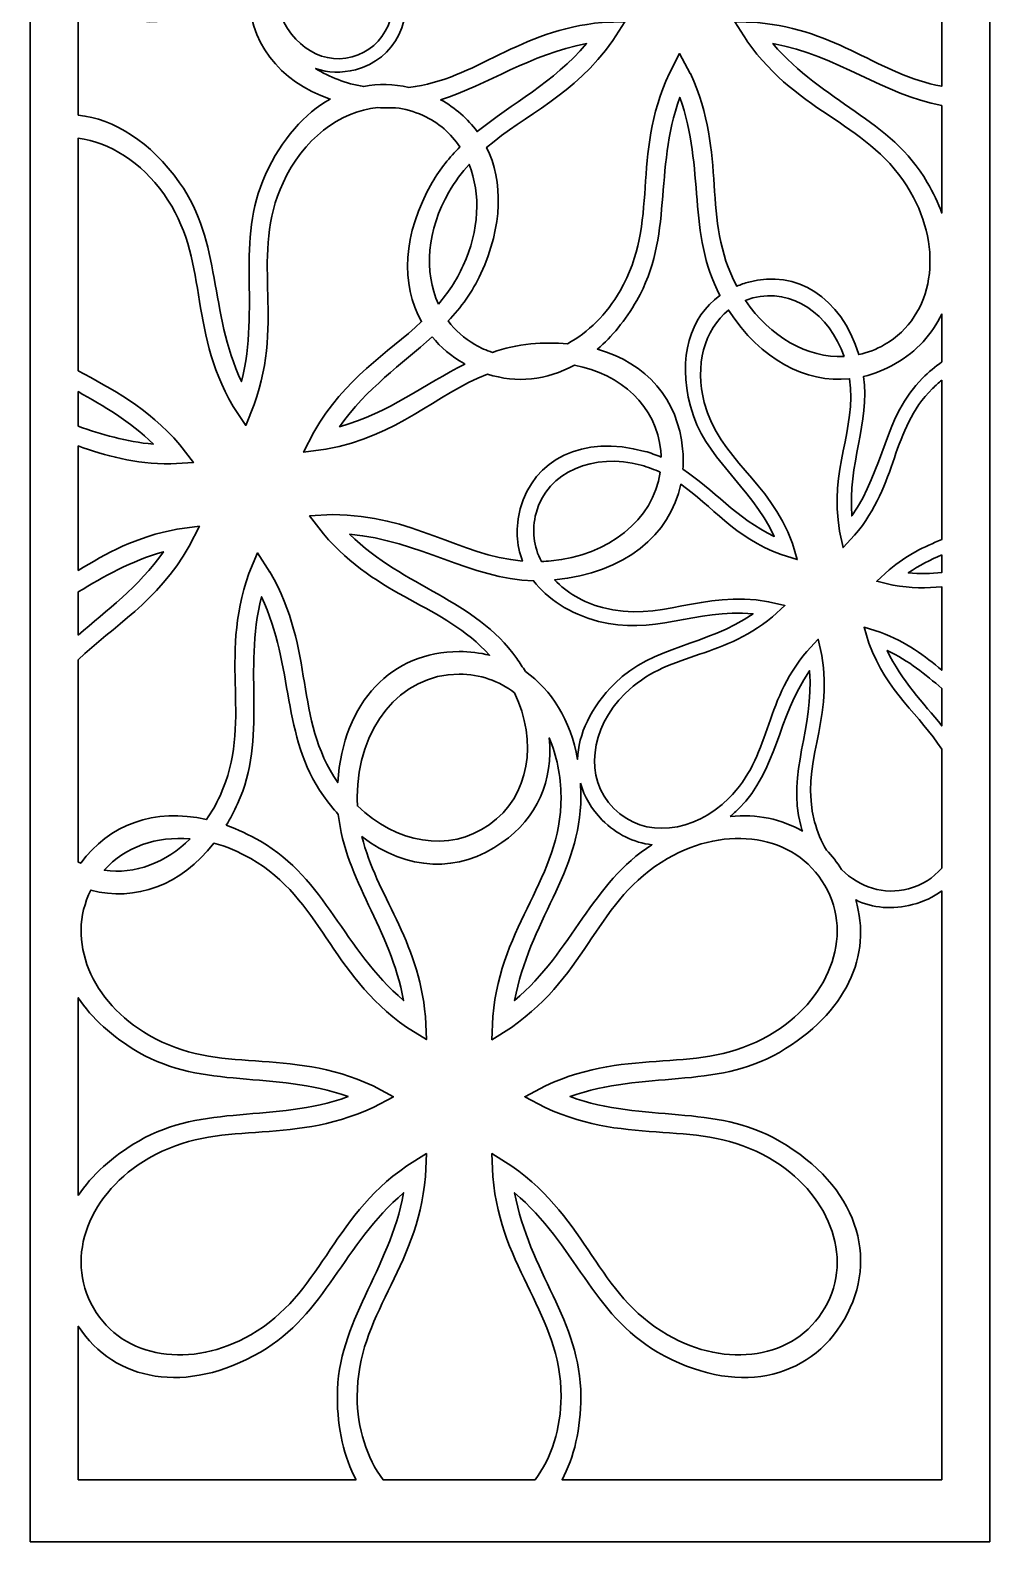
# Model space of a CAD drawing. Header units: centimetres. Extents: x -20.2 to -13.6, y -9 to 9.
# Drawn here: x -20.15 to -13.64, y -9 to 1.25 of the extents above; entities that cross this region are included whole.
import ezdxf

# ---------------------------------------------------------------- set-up
doc = ezdxf.new("R2010")
doc.units = ezdxf.units.CM
doc.header["$MEASUREMENT"] = 0
doc.layers.add('layer 1', color=7, linetype='Continuous')

msp = doc.modelspace()

# ---------------------------------------------------------------- linework, layer by layer
at = {"layer": 'layer 1', "color": 250, "lineweight": 30}
for points, knots in [([(-20.15195, 9.00069), (-20.15195, 9.00069), (-13.64046, 9.00069), (-13.64046, 9.00069), (-13.64046, 9.00069), (-13.64046, 9.00069), (-13.64046, -9.00021), (-13.64046, -9.00021), (-13.64046, -9.00021), (-13.64046, -9.00021), (-20.15195, -9.00021), (-20.15195, -9.00021), (-20.15195, -9.00021), (-20.15195, -9.00021), (-20.15195, 9.00069), (-20.15195, 9.00069)], [0, 0, 0, 0, 0.2, 0.2, 0.2, 0.2, 0.4, 0.4, 0.4, 0.4, 0.6, 0.6, 0.6, 0.6, 1, 1, 1, 1]), ([(-13.96603, 2.17938), (-13.96603, 2.17938), (-13.96603, 0.87222), (-13.96603, 0.87222), (-13.96603, 0.87222), (-14.39109, 0.94835), (-14.67243, 1.25476), (-15.21588, 1.30363), (-15.21588, 1.30363), (-15.21588, 1.30363), (-15.37006, 1.3092), (-15.37006, 1.3092), (-15.37006, 1.3092), (-15.37006, 1.3092), (-15.2887, 1.18083), (-15.2887, 1.18083), (-15.2887, 1.18083), (-15.2887, 1.18083), (-15.28887, 1.18078), (-15.28887, 1.18078), (-15.28887, 1.18078), (-14.9295, 0.66915), (-14.44957, 0.62474), (-14.17796, 0.15425), (-14.17796, 0.15425), (-13.955, -0.23213), (-14.01512, -0.68459), (-14.35481, -0.8807), (-14.35481, -0.8807), (-14.41123, -0.91328), (-14.4699, -0.9356), (-14.52956, -0.94848), (-14.52956, -0.94848), (-14.65157, -0.55398), (-14.95327, -0.37181), (-15.27595, -0.45681), (-15.27595, -0.45681), (-15.30429, -0.46427), (-15.33145, -0.47349), (-15.35739, -0.48429), (-15.35739, -0.48429), (-15.60192, -0.0264), (-15.41614, 0.40408), (-15.67246, 0.9573), (-15.67246, 0.9573), (-15.67246, 0.9573), (-15.67256, 0.95719), (-15.67256, 0.95719), (-15.67256, 0.95719), (-15.67256, 0.95719), (-15.745, 1.0936), (-15.745, 1.0936), (-15.745, 1.0936), (-15.745, 1.0936), (-15.81494, 0.95977), (-15.81494, 0.95977), (-15.81494, 0.95977), (-16.07901, 0.39242), (-15.87731, -0.04576), (-16.14902, -0.51654), (-16.14902, -0.51654), (-16.24092, -0.67573), (-16.36663, -0.79883), (-16.50642, -0.87487), (-16.50642, -0.87487), (-16.5848, -0.86801), (-16.6679, -0.86828), (-16.75528, -0.87645), (-16.75528, -0.87645), (-16.84814, -0.88513), (-16.93401, -0.9053), (-17.0156, -0.93328), (-17.0156, -0.93328), (-17.05575, -0.92034), (-17.09526, -0.90293), (-17.13371, -0.88074), (-17.13371, -0.88074), (-17.20739, -0.83819), (-17.2679, -0.78358), (-17.31525, -0.72022), (-17.31525, -0.72022), (-17.22824, -0.62787), (-17.1516, -0.52492), (-17.09379, -0.39906), (-17.09379, -0.39906), (-16.94494, -0.07471), (-16.94151, 0.22623), (-17.05463, 0.4569), (-17.05463, 0.4569), (-16.79092, 0.68191), (-16.46233, 0.80605), (-16.19883, 1.18211), (-16.19883, 1.18211), (-16.19883, 1.18211), (-16.1988, 1.1821), (-16.1988, 1.1821), (-16.1988, 1.1821), (-16.1988, 1.1821), (-16.11781, 1.30952), (-16.11781, 1.30952), (-16.11781, 1.30952), (-16.11781, 1.30952), (-16.26999, 1.30402), (-16.26999, 1.30402), (-16.26999, 1.30402), (-16.84022, 1.25359), (-17.12191, 0.91984), (-17.58172, 0.86326), (-17.58172, 0.86326), (-17.68498, 0.88734), (-17.78857, 0.88926), (-17.88903, 0.86964), (-17.88903, 0.86964), (-18.01025, 0.89037), (-18.12127, 0.93259), (-18.21538, 0.9923), (-18.21538, 0.9923), (-18.13168, 0.96276), (-18.03972, 0.95931), (-17.94553, 0.98412), (-17.94553, 0.98412), (-17.67545, 1.05525), (-17.53553, 1.31941), (-17.62606, 1.66304), (-17.62606, 1.66304), (-17.68121, 1.87243), (-17.82812, 2.00296), (-17.95555, 2.16819), (-17.95555, 2.16819), (-17.91049, 2.17917), (-17.86374, 2.18708), (-17.81569, 2.1917), (-17.81569, 2.1917), (-17.67958, 2.07722), (-17.55828, 1.95931), (-17.37707, 1.90993), (-17.37707, 1.90993), (-17.19591, 1.86055), (-17.03641, 1.87573), (-16.91541, 1.94077), (-16.91541, 1.94077), (-16.73091, 1.85292), (-16.53075, 1.77072), (-16.27041, 1.7476), (-16.27041, 1.7476), (-16.27041, 1.7476), (-16.2704, 1.74761), (-16.2704, 1.74761), (-16.2704, 1.74761), (-16.2704, 1.74761), (-16.11843, 1.74129), (-16.11843, 1.74129), (-16.11843, 1.74129), (-16.11843, 1.74129), (-16.19869, 1.86953), (-16.19869, 1.86953), (-16.19869, 1.86953), (-16.19869, 1.86953), (-16.1987, 1.86951), (-16.1987, 1.86951), (-16.1987, 1.86951), (-16.34596, 2.0795), (-16.51349, 2.21091), (-16.67864, 2.32524), (-16.67864, 2.32524), (-16.66535, 2.55487), (-16.82437, 2.75824), (-17.12369, 2.83979), (-17.12369, 2.83979), (-17.18043, 2.85525), (-17.23551, 2.86192), (-17.2898, 2.86291), (-17.2898, 2.86291), (-17.29686, 2.87416), (-17.30383, 2.88559), (-17.31062, 2.89737), (-17.31062, 2.89737), (-17.34049, 2.94912), (-17.36525, 3.00205), (-17.38497, 3.05539), (-17.38497, 3.05539), (-17.36267, 3.067), (-17.34079, 3.0796), (-17.31939, 3.09347), (-17.31939, 3.09347), (-16.94532, 3.16154), (-16.68386, 3.49137), (-16.67082, 3.99218), (-16.67082, 3.99218), (-16.46701, 3.93884), (-16.27585, 3.78781), (-16.14894, 3.56811), (-16.14894, 3.56811), (-15.87769, 3.09819), (-16.0783, 2.66078), (-15.81616, 2.09468), (-15.81616, 2.09468), (-15.81616, 2.09468), (-15.81584, 2.09483), (-15.81584, 2.09483), (-15.81584, 2.09483), (-15.81584, 2.09483), (-15.74336, 1.95837), (-15.74336, 1.95837), (-15.74336, 1.95837), (-15.74336, 1.95837), (-15.67309, 2.09308), (-15.67309, 2.09308), (-15.67309, 2.09308), (-15.40989, 2.65997), (-15.61106, 3.09768), (-15.33949, 3.56811), (-15.33949, 3.56811), (-15.11647, 3.95441), (-14.69461, 4.1285), (-14.35488, 3.93237), (-14.35488, 3.93237), (-14.01516, 3.73622), (-13.9549, 3.28378), (-14.17801, 2.89753), (-14.17801, 2.89753), (-14.44962, 2.42691), (-14.92965, 2.38245), (-15.28888, 1.87064), (-15.28888, 1.87064), (-15.28888, 1.87064), (-15.28876, 1.87057), (-15.28876, 1.87057), (-15.28876, 1.87057), (-15.28876, 1.87057), (-15.37022, 1.74235), (-15.37022, 1.74235), (-15.37022, 1.74235), (-15.37022, 1.74235), (-15.21789, 1.74768), (-15.21789, 1.74768), (-15.21789, 1.74768), (-14.67311, 1.79611), (-14.39162, 2.10316), (-13.96603, 2.17938)], [0, 0, 0, 0, 0.01639344, 0.01639344, 0.01639344, 0.01639344, 0.03278689, 0.03278689, 0.03278689, 0.03278689, 0.04918033, 0.04918033, 0.04918033, 0.04918033, 0.06557377, 0.06557377, 0.06557377, 0.06557377, 0.08196721, 0.08196721, 0.08196721, 0.08196721, 0.09836066, 0.09836066, 0.09836066, 0.09836066, 0.1147541, 0.1147541, 0.1147541, 0.1147541, 0.13114754, 0.13114754, 0.13114754, 0.13114754, 0.14754098, 0.14754098, 0.14754098, 0.14754098, 0.16393443, 0.16393443, 0.16393443, 0.16393443, 0.18032787, 0.18032787, 0.18032787, 0.18032787, 0.19672131, 0.19672131, 0.19672131, 0.19672131, 0.21311475, 0.21311475, 0.21311475, 0.21311475, 0.2295082, 0.2295082, 0.2295082, 0.2295082, 0.24590164, 0.24590164, 0.24590164, 0.24590164, 0.26229508, 0.26229508, 0.26229508, 0.26229508, 0.27868852, 0.27868852, 0.27868852, 0.27868852, 0.29508197, 0.29508197, 0.29508197, 0.29508197, 0.31147541, 0.31147541, 0.31147541, 0.31147541, 0.32786885, 0.32786885, 0.32786885, 0.32786885, 0.3442623, 0.3442623, 0.3442623, 0.3442623, 0.36065574, 0.36065574, 0.36065574, 0.36065574, 0.37704918, 0.37704918, 0.37704918, 0.37704918, 0.39344262, 0.39344262, 0.39344262, 0.39344262, 0.40983607, 0.40983607, 0.40983607, 0.40983607, 0.42622951, 0.42622951, 0.42622951, 0.42622951, 0.44262295, 0.44262295, 0.44262295, 0.44262295, 0.45901639, 0.45901639, 0.45901639, 0.45901639, 0.47540984, 0.47540984, 0.47540984, 0.47540984, 0.49180328, 0.49180328, 0.49180328, 0.49180328, 0.50819672, 0.50819672, 0.50819672, 0.50819672, 0.52459016, 0.52459016, 0.52459016, 0.52459016, 0.54098361, 0.54098361, 0.54098361, 0.54098361, 0.55737705, 0.55737705, 0.55737705, 0.55737705, 0.57377049, 0.57377049, 0.57377049, 0.57377049, 0.59016393, 0.59016393, 0.59016393, 0.59016393, 0.60655738, 0.60655738, 0.60655738, 0.60655738, 0.62295082, 0.62295082, 0.62295082, 0.62295082, 0.63934426, 0.63934426, 0.63934426, 0.63934426, 0.6557377, 0.6557377, 0.6557377, 0.6557377, 0.67213115, 0.67213115, 0.67213115, 0.67213115, 0.68852459, 0.68852459, 0.68852459, 0.68852459, 0.70491803, 0.70491803, 0.70491803, 0.70491803, 0.72131148, 0.72131148, 0.72131148, 0.72131148, 0.73770492, 0.73770492, 0.73770492, 0.73770492, 0.75409836, 0.75409836, 0.75409836, 0.75409836, 0.7704918, 0.7704918, 0.7704918, 0.7704918, 0.78688525, 0.78688525, 0.78688525, 0.78688525, 0.80327869, 0.80327869, 0.80327869, 0.80327869, 0.81967213, 0.81967213, 0.81967213, 0.81967213, 0.83606557, 0.83606557, 0.83606557, 0.83606557, 0.85245902, 0.85245902, 0.85245902, 0.85245902, 0.86885246, 0.86885246, 0.86885246, 0.86885246, 0.8852459, 0.8852459, 0.8852459, 0.8852459, 0.90163934, 0.90163934, 0.90163934, 0.90163934, 0.91803279, 0.91803279, 0.91803279, 0.91803279, 0.93442623, 0.93442623, 0.93442623, 0.93442623, 0.95081967, 0.95081967, 0.95081967, 0.95081967, 0.96721311, 0.96721311, 0.96721311, 0.96721311, 1, 1, 1, 1]), ([(-19.82638, 0.67646), (-19.82638, 0.67646), (-19.82638, 2.5958), (-19.82638, 2.5958), (-19.82638, 2.5958), (-19.77808, 2.57058), (-19.72396, 2.54945), (-19.66423, 2.53318), (-19.66423, 2.53318), (-19.37697, 2.45489), (-19.13212, 2.60142), (-18.81852, 2.57465), (-18.81852, 2.57465), (-19.07823, 2.39687), (-19.3635, 2.40374), (-19.57492, 2.19411), (-19.57492, 2.19411), (-19.82727, 1.9439), (-19.8407, 1.64528), (-19.64404, 1.44695), (-19.64404, 1.44695), (-19.44739, 1.24862), (-19.14866, 1.25953), (-18.89633, 1.50974), (-18.89633, 1.50974), (-18.68491, 1.71937), (-18.68937, 2.0047), (-18.5094, 2.2629), (-18.5094, 2.2629), (-18.50175, 2.1635), (-18.51145, 2.07115), (-18.52585, 1.9822), (-18.52585, 1.9822), (-18.62066, 1.8552), (-18.67176, 1.69944), (-18.67183, 1.52586), (-18.67183, 1.52586), (-18.67177, 1.17814), (-18.46688, 0.90195), (-18.11594, 0.78508), (-18.11594, 0.78508), (-18.29046, 0.68652), (-18.44464, 0.51434), (-18.55582, 0.27212), (-18.55582, 0.27212), (-18.76313, -0.17951), (-18.58882, -0.62269), (-18.71851, -1.13181), (-18.71851, -1.13181), (-18.94034, -0.65562), (-18.85105, -0.18773), (-19.13855, 0.21759), (-19.13855, 0.21759), (-19.3359, 0.49598), (-19.5812, 0.64846), (-19.82638, 0.67646)], [0, 0, 0, 0, 0.06666667, 0.06666667, 0.06666667, 0.06666667, 0.13333333, 0.13333333, 0.13333333, 0.13333333, 0.2, 0.2, 0.2, 0.2, 0.26666667, 0.26666667, 0.26666667, 0.26666667, 0.33333333, 0.33333333, 0.33333333, 0.33333333, 0.4, 0.4, 0.4, 0.4, 0.46666667, 0.46666667, 0.46666667, 0.46666667, 0.53333333, 0.53333333, 0.53333333, 0.53333333, 0.6, 0.6, 0.6, 0.6, 0.66666667, 0.66666667, 0.66666667, 0.66666667, 0.73333333, 0.73333333, 0.73333333, 0.73333333, 0.8, 0.8, 0.8, 0.8, 0.86666667, 0.86666667, 0.86666667, 0.86666667, 1, 1, 1, 1]), ([(-18.49894, 1.69617), (-18.43747, 1.90622), (-18.26344, 2.06731), (-18.03477, 2.1451), (-18.03477, 2.1451), (-17.90706, 1.97744), (-17.7596, 1.86139), (-17.70206, 1.64302), (-17.70206, 1.64302), (-17.63374, 1.38363), (-17.74019, 1.13064), (-17.96831, 1.07055), (-17.96831, 1.07055), (-18.19643, 1.01046), (-18.41369, 1.17818), (-18.48201, 1.43757), (-18.48201, 1.43757), (-18.50629, 1.52974), (-18.50763, 1.61393), (-18.49894, 1.69617)], [0, 0, 0, 0, 0.16666667, 0.16666667, 0.16666667, 0.16666667, 0.33333333, 0.33333333, 0.33333333, 0.33333333, 0.5, 0.5, 0.5, 0.5, 0.66666667, 0.66666667, 0.66666667, 0.66666667, 1, 1, 1, 1]), ([(-17.36716, 0.78021), (-17.04272, 0.88111), (-16.76168, 1.09035), (-16.37652, 1.16083), (-16.37652, 1.16083), (-16.60313, 0.89423), (-16.88397, 0.75504), (-17.11923, 0.56408), (-17.11923, 0.56408), (-17.18268, 0.65117), (-17.26604, 0.72439), (-17.36716, 0.78021)], [0, 0, 0, 0, 0.25, 0.25, 0.25, 0.25, 0.5, 0.5, 0.5, 0.5, 1, 1, 1, 1]), ([(-13.96603, 0.7419), (-13.96603, 0.7419), (-13.96603, 0.01147), (-13.96603, 0.01147), (-13.96603, 0.01147), (-13.99162, 0.07993), (-14.02443, 0.14946), (-14.06488, 0.21951), (-14.06488, 0.21951), (-14.31229, 0.64825), (-14.77318, 0.76198), (-15.11199, 1.16079), (-15.11199, 1.16079), (-14.66689, 1.07948), (-14.36074, 0.81261), (-13.96603, 0.7419)], [0, 0, 0, 0, 0.2, 0.2, 0.2, 0.2, 0.4, 0.4, 0.4, 0.4, 0.6, 0.6, 0.6, 0.6, 1, 1, 1, 1]), ([(-19.82638, -4.39053), (-19.82638, -4.39053), (-19.82638, -3.01861), (-19.82638, -3.01861), (-19.82638, -3.01861), (-19.58872, -2.78799), (-19.29019, -2.62958), (-19.07241, -2.24741), (-19.07241, -2.24741), (-19.07241, -2.24741), (-19.07232, -2.2475), (-19.07232, -2.2475), (-19.07232, -2.2475), (-19.07232, -2.2475), (-19.00338, -2.11263), (-19.00338, -2.11263), (-19.00338, -2.11263), (-19.00338, -2.11263), (-19.15493, -2.13221), (-19.15493, -2.13221), (-19.15493, -2.13221), (-19.43502, -2.1836), (-19.63778, -2.29788), (-19.82638, -2.41222), (-19.82638, -2.41222), (-19.82638, -2.41222), (-19.82638, -1.56816), (-19.82638, -1.56816), (-19.82638, -1.56816), (-19.64301, -1.63374), (-19.44416, -1.69007), (-19.19674, -1.68888), (-19.19674, -1.68888), (-19.19674, -1.68888), (-19.19674, -1.68888), (-19.19674, -1.68888), (-19.19674, -1.68888), (-19.19674, -1.68888), (-19.04432, -1.68106), (-19.04432, -1.68106), (-19.04432, -1.68106), (-19.04432, -1.68106), (-19.13656, -1.5604), (-19.13656, -1.5604), (-19.13656, -1.5604), (-19.13656, -1.5604), (-19.13656, -1.5604), (-19.13656, -1.5604), (-19.13656, -1.5604), (-19.3569, -1.30118), (-19.59982, -1.18245), (-19.82638, -1.05752), (-19.82638, -1.05752), (-19.82638, -1.05752), (-19.82638, 0.51977), (-19.82638, 0.51977), (-19.82638, 0.51977), (-19.611, 0.49087), (-19.39752, 0.35605), (-19.2456, 0.14184), (-19.2456, 0.14184), (-18.93046, -0.30247), (-19.09011, -0.75845), (-18.77529, -1.29964), (-18.77529, -1.29964), (-18.77529, -1.29964), (-18.77498, -1.29941), (-18.77498, -1.29941), (-18.77498, -1.29941), (-18.77498, -1.29941), (-18.6898, -1.42908), (-18.6898, -1.42908), (-18.6898, -1.42908), (-18.6898, -1.42908), (-18.63202, -1.28781), (-18.63202, -1.28781), (-18.63202, -1.28781), (-18.42202, -0.69677), (-18.66393, -0.27802), (-18.43656, 0.21737), (-18.43656, 0.21737), (-18.30218, 0.51009), (-18.05473, 0.70267), (-17.79321, 0.72659), (-17.79321, 0.72659), (-17.76771, 0.72526), (-17.74177, 0.72456), (-17.71536, 0.72456), (-17.71536, 0.72456), (-17.70087, 0.72455), (-17.68654, 0.72488), (-17.67233, 0.72544), (-17.67233, 0.72544), (-17.6099, 0.71848), (-17.54754, 0.70147), (-17.48656, 0.67348), (-17.48656, 0.67348), (-17.38004, 0.62458), (-17.29617, 0.5507), (-17.23581, 0.4603), (-17.23581, 0.4603), (-17.30619, 0.3908), (-17.36997, 0.31258), (-17.4237, 0.21952), (-17.4237, 0.21952), (-17.62693, -0.13244), (-17.63888, -0.47172), (-17.49567, -0.72483), (-17.49567, -0.72483), (-17.72934, -0.94435), (-18.01621, -1.10436), (-18.22744, -1.47425), (-18.22744, -1.47425), (-18.22744, -1.47425), (-18.22728, -1.47436), (-18.22728, -1.47436), (-18.22728, -1.47436), (-18.22728, -1.47436), (-18.29673, -1.61016), (-18.29673, -1.61016), (-18.29673, -1.61016), (-18.29673, -1.61016), (-18.14492, -1.59051), (-18.14492, -1.59051), (-18.14492, -1.59051), (-17.65602, -1.5006), (-17.40274, -1.21898), (-17.04876, -1.08048), (-17.04876, -1.08048), (-16.85242, -1.14364), (-16.64724, -1.12283), (-16.45951, -1.01981), (-16.45951, -1.01981), (-16.14331, -1.08053), (-15.90169, -1.29633), (-15.87306, -1.60181), (-15.87306, -1.60181), (-15.87174, -1.61591), (-15.87096, -1.62988), (-15.8706, -1.64377), (-15.8706, -1.64377), (-15.90546, -1.62857), (-15.94207, -1.61546), (-15.98089, -1.60488), (-15.98089, -1.60488), (-16.40606, -1.48901), (-16.73508, -1.65974), (-16.82615, -1.99391), (-16.82615, -1.99391), (-16.85995, -2.1179), (-16.85404, -2.23912), (-16.81157, -2.34848), (-16.81157, -2.34848), (-17.24378, -2.31239), (-17.55353, -2.03215), (-18.10144, -2.03397), (-18.10144, -2.03397), (-18.10144, -2.03397), (-18.25608, -2.04298), (-18.25608, -2.04298), (-18.25608, -2.04298), (-18.25608, -2.04298), (-18.16272, -2.16357), (-18.16272, -2.16357), (-18.16272, -2.16357), (-18.16272, -2.16357), (-18.16288, -2.16371), (-18.16288, -2.16371), (-18.16288, -2.16371), (-17.78838, -2.60335), (-17.34876, -2.63818), (-17.03518, -2.98767), (-17.03518, -2.98767), (-17.10051, -2.97111), (-17.16954, -2.96253), (-17.24156, -2.96253), (-17.24156, -2.96253), (-17.69421, -2.96253), (-18.02926, -3.29924), (-18.06467, -3.85063), (-18.06467, -3.85063), (-18.36666, -3.41066), (-18.2137, -2.95848), (-18.52545, -2.42284), (-18.52545, -2.42284), (-18.52545, -2.42284), (-18.52545, -2.42298), (-18.52545, -2.42298), (-18.52545, -2.42298), (-18.52545, -2.42298), (-18.61062, -2.29336), (-18.61062, -2.29336), (-18.61062, -2.29336), (-18.61062, -2.29336), (-18.66798, -2.43365), (-18.66798, -2.43365), (-18.66798, -2.43365), (-18.87892, -3.02545), (-18.63635, -3.44452), (-18.8639, -3.94033), (-18.8639, -3.94033), (-18.89046, -3.99821), (-18.92145, -4.05217), (-18.9561, -4.10169), (-18.9561, -4.10169), (-19.30784, -4.02212), (-19.61886, -4.1343), (-19.80878, -4.3987), (-19.80878, -4.3987), (-19.81051, -4.39793), (-19.81223, -4.3972), (-19.81396, -4.39641), (-19.81396, -4.39641), (-19.81813, -4.39449), (-19.82228, -4.39252), (-19.82638, -4.39053)], [0, 0, 0, 0, 0.01818182, 0.01818182, 0.01818182, 0.01818182, 0.03636364, 0.03636364, 0.03636364, 0.03636364, 0.05454545, 0.05454545, 0.05454545, 0.05454545, 0.07272727, 0.07272727, 0.07272727, 0.07272727, 0.09090909, 0.09090909, 0.09090909, 0.09090909, 0.10909091, 0.10909091, 0.10909091, 0.10909091, 0.12727273, 0.12727273, 0.12727273, 0.12727273, 0.14545455, 0.14545455, 0.14545455, 0.14545455, 0.16363636, 0.16363636, 0.16363636, 0.16363636, 0.18181818, 0.18181818, 0.18181818, 0.18181818, 0.2, 0.2, 0.2, 0.2, 0.21818182, 0.21818182, 0.21818182, 0.21818182, 0.23636364, 0.23636364, 0.23636364, 0.23636364, 0.25454545, 0.25454545, 0.25454545, 0.25454545, 0.27272727, 0.27272727, 0.27272727, 0.27272727, 0.29090909, 0.29090909, 0.29090909, 0.29090909, 0.30909091, 0.30909091, 0.30909091, 0.30909091, 0.32727273, 0.32727273, 0.32727273, 0.32727273, 0.34545455, 0.34545455, 0.34545455, 0.34545455, 0.36363636, 0.36363636, 0.36363636, 0.36363636, 0.38181818, 0.38181818, 0.38181818, 0.38181818, 0.4, 0.4, 0.4, 0.4, 0.41818182, 0.41818182, 0.41818182, 0.41818182, 0.43636364, 0.43636364, 0.43636364, 0.43636364, 0.45454545, 0.45454545, 0.45454545, 0.45454545, 0.47272727, 0.47272727, 0.47272727, 0.47272727, 0.49090909, 0.49090909, 0.49090909, 0.49090909, 0.50909091, 0.50909091, 0.50909091, 0.50909091, 0.52727273, 0.52727273, 0.52727273, 0.52727273, 0.54545455, 0.54545455, 0.54545455, 0.54545455, 0.56363636, 0.56363636, 0.56363636, 0.56363636, 0.58181818, 0.58181818, 0.58181818, 0.58181818, 0.6, 0.6, 0.6, 0.6, 0.61818182, 0.61818182, 0.61818182, 0.61818182, 0.63636364, 0.63636364, 0.63636364, 0.63636364, 0.65454545, 0.65454545, 0.65454545, 0.65454545, 0.67272727, 0.67272727, 0.67272727, 0.67272727, 0.69090909, 0.69090909, 0.69090909, 0.69090909, 0.70909091, 0.70909091, 0.70909091, 0.70909091, 0.72727273, 0.72727273, 0.72727273, 0.72727273, 0.74545455, 0.74545455, 0.74545455, 0.74545455, 0.76363636, 0.76363636, 0.76363636, 0.76363636, 0.78181818, 0.78181818, 0.78181818, 0.78181818, 0.8, 0.8, 0.8, 0.8, 0.81818182, 0.81818182, 0.81818182, 0.81818182, 0.83636364, 0.83636364, 0.83636364, 0.83636364, 0.85454545, 0.85454545, 0.85454545, 0.85454545, 0.87272727, 0.87272727, 0.87272727, 0.87272727, 0.89090909, 0.89090909, 0.89090909, 0.89090909, 0.90909091, 0.90909091, 0.90909091, 0.90909091, 0.92727273, 0.92727273, 0.92727273, 0.92727273, 0.94545455, 0.94545455, 0.94545455, 0.94545455, 0.96363636, 0.96363636, 0.96363636, 0.96363636, 1, 1, 1, 1]), ([(-15.72293, -1.72524), (-15.71975, -1.68056), (-15.72025, -1.63471), (-15.72463, -1.58789), (-15.72463, -1.58789), (-15.75566, -1.25539), (-15.96813, -1.00582), (-16.30333, -0.91133), (-16.30333, -0.91133), (-16.20472, -0.82715), (-16.114, -0.71721), (-16.03581, -0.58179), (-16.03581, -0.58179), (-15.78826, -0.15302), (-15.92024, 0.3028), (-15.74418, 0.79575), (-15.74418, 0.79575), (-15.57301, 0.31577), (-15.69343, -0.12904), (-15.47153, -0.54778), (-15.47153, -0.54778), (-15.6732, -0.69329), (-15.7598, -0.96596), (-15.67214, -1.29873), (-15.67214, -1.29873), (-15.57809, -1.65576), (-15.26893, -1.82787), (-15.10323, -2.18125), (-15.10323, -2.18125), (-15.35891, -2.05872), (-15.5183, -1.8613), (-15.72293, -1.72524)], [0, 0, 0, 0, 0.11111111, 0.11111111, 0.11111111, 0.11111111, 0.22222222, 0.22222222, 0.22222222, 0.22222222, 0.33333333, 0.33333333, 0.33333333, 0.33333333, 0.44444444, 0.44444444, 0.44444444, 0.44444444, 0.55555556, 0.55555556, 0.55555556, 0.55555556, 0.66666667, 0.66666667, 0.66666667, 0.66666667, 0.77777778, 0.77777778, 0.77777778, 0.77777778, 1, 1, 1, 1]), ([(-17.38205, -0.60674), (-17.48174, -0.38655), (-17.45829, -0.10176), (-17.31056, 0.15407), (-17.31056, 0.15407), (-17.26936, 0.22544), (-17.22334, 0.28696), (-17.1737, 0.34185), (-17.1737, 0.34185), (-17.09366, 0.14182), (-17.10458, -0.10791), (-17.21315, -0.34428), (-17.21315, -0.34428), (-17.26009, -0.44656), (-17.31761, -0.53149), (-17.38205, -0.60674)], [0, 0, 0, 0, 0.2, 0.2, 0.2, 0.2, 0.4, 0.4, 0.4, 0.4, 0.6, 0.6, 0.6, 0.6, 1, 1, 1, 1]), ([(-14.62834, -0.96124), (-14.87756, -0.97243), (-15.13139, -0.82857), (-15.29926, -0.58082), (-15.29926, -0.58082), (-15.28269, -0.5743), (-15.26551, -0.56866), (-15.24772, -0.56398), (-15.24772, -0.56398), (-14.98219, -0.49404), (-14.72852, -0.67301), (-14.62834, -0.96124)], [0, 0, 0, 0, 0.25, 0.25, 0.25, 0.25, 0.5, 0.5, 0.5, 0.5, 1, 1, 1, 1]), ([(-13.96603, -1.12238), (-13.96603, -1.12238), (-13.96603, -2.20356), (-13.96603, -2.20356), (-13.96603, -2.20356), (-14.08309, -2.24908), (-14.20298, -2.30831), (-14.32345, -2.408), (-14.32345, -2.408), (-14.32345, -2.408), (-14.40803, -2.48611), (-14.40803, -2.48611), (-14.40803, -2.48611), (-14.40803, -2.48611), (-14.29752, -2.51126), (-14.29752, -2.51126), (-14.29752, -2.51126), (-14.29752, -2.51126), (-14.29758, -2.51143), (-14.29758, -2.51143), (-14.29758, -2.51143), (-14.17618, -2.53318), (-14.0675, -2.53317), (-13.96603, -2.5234), (-13.96603, -2.5234), (-13.96603, -2.5234), (-13.96603, -3.08965), (-13.96603, -3.08965), (-13.96603, -3.08965), (-14.07932, -2.99273), (-14.20526, -2.89739), (-14.38335, -2.8312), (-14.38335, -2.8312), (-14.38335, -2.8312), (-14.38338, -2.83129), (-14.38338, -2.83129), (-14.38338, -2.83129), (-14.38338, -2.83129), (-14.4934, -2.79707), (-14.4934, -2.79707), (-14.4934, -2.79707), (-14.4934, -2.79707), (-14.46014, -2.90466), (-14.46014, -2.90466), (-14.46014, -2.90466), (-14.33862, -3.24217), (-14.11153, -3.39476), (-13.96603, -3.62525), (-13.96603, -3.62525), (-13.96603, -3.62525), (-13.96603, -4.43082), (-13.96603, -4.43082), (-13.96603, -4.43082), (-14.02386, -4.49782), (-14.09993, -4.54748), (-14.19203, -4.57174), (-14.19203, -4.57174), (-14.36011, -4.61601), (-14.52343, -4.56057), (-14.64608, -4.44081), (-14.64608, -4.44081), (-14.67683, -4.39222), (-14.71135, -4.34814), (-14.74923, -4.30879), (-14.74923, -4.30879), (-14.78341, -4.25128), (-14.81062, -4.18665), (-14.82907, -4.11662), (-14.82907, -4.11662), (-14.93235, -3.72454), (-14.70113, -3.4488), (-14.78008, -2.98852), (-14.78008, -2.98852), (-14.78008, -2.98852), (-14.78004, -2.98849), (-14.78004, -2.98849), (-14.78004, -2.98849), (-14.78004, -2.98849), (-14.80407, -2.87858), (-14.80407, -2.87858), (-14.80407, -2.87858), (-14.80407, -2.87858), (-14.8818, -2.96135), (-14.8818, -2.96135), (-14.8818, -2.96135), (-15.18294, -3.3178), (-15.12371, -3.67254), (-15.41148, -3.95791), (-15.41148, -3.95791), (-15.64768, -4.19211), (-15.9854, -4.23465), (-16.19136, -4.02694), (-16.19136, -4.02694), (-16.39734, -3.81919), (-16.35192, -3.48187), (-16.11572, -3.24766), (-16.11572, -3.24766), (-15.828, -2.96236), (-15.47387, -3.02448), (-15.11495, -2.72659), (-15.11495, -2.72659), (-15.11495, -2.72659), (-15.11496, -2.72659), (-15.11496, -2.72659), (-15.11496, -2.72659), (-15.11496, -2.72659), (-15.03117, -2.65025), (-15.03117, -2.65025), (-15.03117, -2.65025), (-15.03117, -2.65025), (-15.14103, -2.62447), (-15.14103, -2.62447), (-15.14103, -2.62447), (-15.14103, -2.62447), (-15.14104, -2.62449), (-15.14104, -2.62449), (-15.14104, -2.62449), (-15.60066, -2.54164), (-15.87831, -2.77052), (-16.26949, -2.66394), (-16.26949, -2.66394), (-16.40038, -2.62827), (-16.51209, -2.56203), (-16.59328, -2.47695), (-16.59328, -2.47695), (-16.11578, -2.4284), (-15.80879, -2.17219), (-15.73708, -1.82771), (-15.73708, -1.82771), (-15.52659, -1.97468), (-15.37484, -2.18608), (-15.05668, -2.3044), (-15.05668, -2.3044), (-15.05668, -2.3044), (-15.05655, -2.30409), (-15.05655, -2.30409), (-15.05655, -2.30409), (-15.05655, -2.30409), (-14.94654, -2.33833), (-14.94654, -2.33833), (-14.94654, -2.33833), (-14.94654, -2.33833), (-14.98002, -2.23003), (-14.98002, -2.23003), (-14.98002, -2.23003), (-15.13828, -1.79172), (-15.4747, -1.66553), (-15.57788, -1.27389), (-15.57788, -1.27389), (-15.64379, -1.02367), (-15.57852, -0.77828), (-15.41313, -0.64653), (-15.41313, -0.64653), (-15.19365, -0.98565), (-14.89036, -1.14299), (-14.59182, -1.11255), (-14.59182, -1.11255), (-14.543, -1.45694), (-14.73192, -1.72389), (-14.65985, -2.14619), (-14.65985, -2.14619), (-14.65985, -2.14619), (-14.65971, -2.14613), (-14.65971, -2.14613), (-14.65971, -2.14613), (-14.65971, -2.14613), (-14.6355, -2.25687), (-14.6355, -2.25687), (-14.6355, -2.25687), (-14.6355, -2.25687), (-14.55764, -2.17397), (-14.55764, -2.17397), (-14.55764, -2.17397), (-14.2569, -1.81765), (-14.31594, -1.46308), (-14.02827, -1.17783), (-14.02827, -1.17783), (-14.0082, -1.15793), (-13.98742, -1.13945), (-13.96603, -1.12238)], [0, 0, 0, 0, 0.02173913, 0.02173913, 0.02173913, 0.02173913, 0.04347826, 0.04347826, 0.04347826, 0.04347826, 0.06521739, 0.06521739, 0.06521739, 0.06521739, 0.08695652, 0.08695652, 0.08695652, 0.08695652, 0.10869565, 0.10869565, 0.10869565, 0.10869565, 0.13043478, 0.13043478, 0.13043478, 0.13043478, 0.15217391, 0.15217391, 0.15217391, 0.15217391, 0.17391304, 0.17391304, 0.17391304, 0.17391304, 0.19565217, 0.19565217, 0.19565217, 0.19565217, 0.2173913, 0.2173913, 0.2173913, 0.2173913, 0.23913043, 0.23913043, 0.23913043, 0.23913043, 0.26086957, 0.26086957, 0.26086957, 0.26086957, 0.2826087, 0.2826087, 0.2826087, 0.2826087, 0.30434783, 0.30434783, 0.30434783, 0.30434783, 0.32608696, 0.32608696, 0.32608696, 0.32608696, 0.34782609, 0.34782609, 0.34782609, 0.34782609, 0.36956522, 0.36956522, 0.36956522, 0.36956522, 0.39130435, 0.39130435, 0.39130435, 0.39130435, 0.41304348, 0.41304348, 0.41304348, 0.41304348, 0.43478261, 0.43478261, 0.43478261, 0.43478261, 0.45652174, 0.45652174, 0.45652174, 0.45652174, 0.47826087, 0.47826087, 0.47826087, 0.47826087, 0.5, 0.5, 0.5, 0.5, 0.52173913, 0.52173913, 0.52173913, 0.52173913, 0.54347826, 0.54347826, 0.54347826, 0.54347826, 0.56521739, 0.56521739, 0.56521739, 0.56521739, 0.58695652, 0.58695652, 0.58695652, 0.58695652, 0.60869565, 0.60869565, 0.60869565, 0.60869565, 0.63043478, 0.63043478, 0.63043478, 0.63043478, 0.65217391, 0.65217391, 0.65217391, 0.65217391, 0.67391304, 0.67391304, 0.67391304, 0.67391304, 0.69565217, 0.69565217, 0.69565217, 0.69565217, 0.7173913, 0.7173913, 0.7173913, 0.7173913, 0.73913043, 0.73913043, 0.73913043, 0.73913043, 0.76086957, 0.76086957, 0.76086957, 0.76086957, 0.7826087, 0.7826087, 0.7826087, 0.7826087, 0.80434783, 0.80434783, 0.80434783, 0.80434783, 0.82608696, 0.82608696, 0.82608696, 0.82608696, 0.84782609, 0.84782609, 0.84782609, 0.84782609, 0.86956522, 0.86956522, 0.86956522, 0.86956522, 0.89130435, 0.89130435, 0.89130435, 0.89130435, 0.91304348, 0.91304348, 0.91304348, 0.91304348, 0.93478261, 0.93478261, 0.93478261, 0.93478261, 0.95652174, 0.95652174, 0.95652174, 0.95652174, 1, 1, 1, 1]), ([(-13.96603, -0.67236), (-13.96603, -0.67236), (-13.96603, -0.99811), (-13.96603, -0.99811), (-13.96603, -0.99811), (-14.01042, -1.02949), (-14.05418, -1.06626), (-14.0969, -1.10861), (-14.0969, -1.10861), (-14.35908, -1.36857), (-14.35357, -1.72239), (-14.57676, -2.04256), (-14.57676, -2.04256), (-14.60375, -1.69102), (-14.456, -1.4105), (-14.49653, -1.09635), (-14.49653, -1.09635), (-14.42322, -1.07891), (-14.35079, -1.04999), (-14.28056, -1.00944), (-14.28056, -1.00944), (-14.13626, -0.92611), (-14.0297, -0.81027), (-13.96603, -0.67236)], [0, 0, 0, 0, 0.14285714, 0.14285714, 0.14285714, 0.14285714, 0.28571429, 0.28571429, 0.28571429, 0.28571429, 0.42857143, 0.42857143, 0.42857143, 0.42857143, 0.57142857, 0.57142857, 0.57142857, 0.57142857, 0.71428571, 0.71428571, 0.71428571, 0.71428571, 1, 1, 1, 1]), ([(-17.42502, -0.82759), (-17.36687, -0.89832), (-17.29421, -0.9597), (-17.20803, -1.00945), (-17.20803, -1.00945), (-17.20619, -1.01052), (-17.20434, -1.01151), (-17.20249, -1.01256), (-17.20249, -1.01256), (-17.47312, -1.14715), (-17.71675, -1.34311), (-18.05249, -1.43751), (-18.05249, -1.43751), (-17.86892, -1.17554), (-17.63036, -1.01502), (-17.42502, -0.82759)], [0, 0, 0, 0, 0.2, 0.2, 0.2, 0.2, 0.4, 0.4, 0.4, 0.4, 0.6, 0.6, 0.6, 0.6, 1, 1, 1, 1]), ([(-19.82638, -1.43398), (-19.82638, -1.43398), (-19.82638, -1.19969), (-19.82638, -1.19969), (-19.82638, -1.19969), (-19.65345, -1.29713), (-19.47627, -1.39959), (-19.31629, -1.55569), (-19.31629, -1.55569), (-19.50246, -1.53935), (-19.66803, -1.48943), (-19.82638, -1.43398)], [0, 0, 0, 0, 0.25, 0.25, 0.25, 0.25, 0.5, 0.5, 0.5, 0.5, 1, 1, 1, 1]), ([(-15.87656, -1.74651), (-15.92324, -2.06857), (-16.2284, -2.3111), (-16.61772, -2.34746), (-16.61772, -2.34746), (-16.63999, -2.34954), (-16.66185, -2.35086), (-16.68339, -2.35159), (-16.68339, -2.35159), (-16.73487, -2.25177), (-16.75062, -2.13834), (-16.71921, -2.02306), (-16.71921, -2.02306), (-16.64229, -1.7408), (-16.32745, -1.61147), (-16.00653, -1.69893), (-16.00653, -1.69893), (-15.95968, -1.71169), (-15.91671, -1.72781), (-15.87656, -1.74651)], [0, 0, 0, 0, 0.16666667, 0.16666667, 0.16666667, 0.16666667, 0.33333333, 0.33333333, 0.33333333, 0.33333333, 0.5, 0.5, 0.5, 0.5, 0.66666667, 0.66666667, 0.66666667, 0.66666667, 1, 1, 1, 1]), ([(-16.79198, -3.09789), (-16.80977, -3.06861), (-16.829, -3.03932), (-16.84975, -3.01007), (-16.84975, -3.01007), (-17.13717, -2.60461), (-17.60825, -2.53401), (-17.9843, -2.16714), (-17.9843, -2.16714), (-17.50825, -2.20902), (-17.16684, -2.47028), (-16.73666, -2.4824), (-16.73666, -2.4824), (-16.64383, -2.60563), (-16.49459, -2.70362), (-16.29511, -2.75798), (-16.29511, -2.75798), (-15.93888, -2.85505), (-15.63524, -2.67334), (-15.24637, -2.70654), (-15.24637, -2.70654), (-15.56842, -2.92701), (-15.92217, -2.91848), (-16.18435, -3.17845), (-16.18435, -3.17845), (-16.34975, -3.34245), (-16.43234, -3.52321), (-16.43749, -3.69352), (-16.43749, -3.69352), (-16.48643, -3.42618), (-16.61345, -3.22169), (-16.79198, -3.09789)], [0, 0, 0, 0, 0.11111111, 0.11111111, 0.11111111, 0.11111111, 0.22222222, 0.22222222, 0.22222222, 0.22222222, 0.33333333, 0.33333333, 0.33333333, 0.33333333, 0.44444444, 0.44444444, 0.44444444, 0.44444444, 0.55555556, 0.55555556, 0.55555556, 0.55555556, 0.66666667, 0.66666667, 0.66666667, 0.66666667, 0.77777778, 0.77777778, 0.77777778, 0.77777778, 1, 1, 1, 1]), ([(-19.82638, -2.85144), (-19.82638, -2.85144), (-19.82638, -2.55791), (-19.82638, -2.55791), (-19.82638, -2.55791), (-19.65089, -2.45402), (-19.46949, -2.34757), (-19.24799, -2.28533), (-19.24799, -2.28533), (-19.41712, -2.52666), (-19.63289, -2.68192), (-19.82638, -2.85144)], [0, 0, 0, 0, 0.25, 0.25, 0.25, 0.25, 0.5, 0.5, 0.5, 0.5, 1, 1, 1, 1]), ([(-13.96603, -2.30666), (-13.96603, -2.30666), (-13.96603, -2.42693), (-13.96603, -2.42693), (-13.96603, -2.42693), (-14.03909, -2.43378), (-14.11449, -2.43593), (-14.19341, -2.42918), (-14.19341, -2.42918), (-14.11881, -2.3781), (-14.04251, -2.33934), (-13.96603, -2.30666)], [0, 0, 0, 0, 0.25, 0.25, 0.25, 0.25, 0.5, 0.5, 0.5, 0.5, 1, 1, 1, 1]), ([(-18.82182, -4.14085), (-18.7943, -4.09545), (-18.76849, -4.04688), (-18.74469, -3.99503), (-18.74469, -3.99503), (-18.5373, -3.54349), (-18.71172, -3.10016), (-18.58205, -2.5911), (-18.58205, -2.5911), (-18.36032, -3.0673), (-18.44943, -3.5352), (-18.16197, -3.94054), (-18.16197, -3.94054), (-18.1297, -3.98607), (-18.09613, -4.02821), (-18.0615, -4.06701), (-18.0615, -4.06701), (-18.01364, -4.51425), (-17.70748, -4.84034), (-17.61798, -5.32938), (-17.61798, -5.32938), (-18.02922, -4.97983), (-18.14642, -4.50474), (-18.5887, -4.24952), (-18.5887, -4.24952), (-18.66728, -4.20415), (-18.74523, -4.16811), (-18.82182, -4.14085)], [0, 0, 0, 0, 0.125, 0.125, 0.125, 0.125, 0.25, 0.25, 0.25, 0.25, 0.375, 0.375, 0.375, 0.375, 0.5, 0.5, 0.5, 0.5, 0.625, 0.625, 0.625, 0.625, 0.75, 0.75, 0.75, 0.75, 1, 1, 1, 1]), ([(-13.96603, -3.21258), (-13.96603, -3.21258), (-13.96603, -3.46722), (-13.96603, -3.46722), (-13.96603, -3.46722), (-14.09026, -3.30918), (-14.23851, -3.16354), (-14.33655, -2.95446), (-14.33655, -2.95446), (-14.19038, -3.02452), (-14.0757, -3.11902), (-13.96603, -3.21258)], [0, 0, 0, 0, 0.25, 0.25, 0.25, 0.25, 0.5, 0.5, 0.5, 0.5, 1, 1, 1, 1]), ([(-16.86506, -3.24233), (-16.7086, -3.57367), (-16.7602, -3.94058), (-17.03682, -4.13672), (-17.03682, -4.13672), (-17.31129, -4.33134), (-17.67099, -4.26139), (-17.93143, -4.00903), (-17.93143, -4.00903), (-17.93247, -3.98927), (-17.93307, -3.96922), (-17.93307, -3.94877), (-17.93307, -3.94877), (-17.93307, -3.48879), (-17.64609, -3.1158), (-17.24156, -3.1158), (-17.24156, -3.1158), (-17.09898, -3.1158), (-16.97102, -3.16218), (-16.86506, -3.24233)], [0, 0, 0, 0, 0.16666667, 0.16666667, 0.16666667, 0.16666667, 0.33333333, 0.33333333, 0.33333333, 0.33333333, 0.5, 0.5, 0.5, 0.5, 0.66666667, 0.66666667, 0.66666667, 0.66666667, 1, 1, 1, 1]), ([(-15.40144, -4.0812), (-15.38172, -4.0643), (-15.36217, -4.04627), (-15.34285, -4.02711), (-15.34285, -4.02711), (-15.08067, -3.76716), (-15.08622, -3.41333), (-14.86303, -3.09314), (-14.86303, -3.09314), (-14.83311, -3.48229), (-15.01738, -3.7844), (-14.92335, -4.14142), (-14.92335, -4.14142), (-14.91989, -4.15456), (-14.91624, -4.16748), (-14.9124, -4.18018), (-14.9124, -4.18018), (-15.05302, -4.0982), (-15.22008, -4.06324), (-15.40144, -4.0812)], [0, 0, 0, 0, 0.16666667, 0.16666667, 0.16666667, 0.16666667, 0.33333333, 0.33333333, 0.33333333, 0.33333333, 0.5, 0.5, 0.5, 0.5, 0.66666667, 0.66666667, 0.66666667, 0.66666667, 1, 1, 1, 1]), ([(-16.72608, -8.57981), (-16.72608, -8.57981), (-17.75699, -8.57981), (-17.75699, -8.57981), (-17.75699, -8.57981), (-17.8683, -8.43123), (-17.93306, -8.23243), (-17.93304, -8.01397), (-17.93304, -8.01397), (-17.93307, -7.45333), (-17.52676, -7.16608), (-17.47026, -6.52267), (-17.47026, -6.52267), (-17.47026, -6.52267), (-17.47023, -6.52267), (-17.47023, -6.52267), (-17.47023, -6.52267), (-17.47023, -6.52267), (-17.46359, -6.36711), (-17.46359, -6.36711), (-17.46359, -6.36711), (-17.46359, -6.36711), (-17.59667, -6.45049), (-17.59667, -6.45049), (-17.59667, -6.45049), (-18.12498, -6.82116), (-18.17063, -7.31645), (-18.65595, -7.59666), (-18.65595, -7.59666), (-19.05439, -7.82654), (-19.52084, -7.76455), (-19.72319, -7.41411), (-19.72319, -7.41411), (-19.92537, -7.06379), (-19.74596, -6.62873), (-19.34756, -6.39864), (-19.34756, -6.39864), (-18.86225, -6.1185), (-18.41063, -6.32637), (-17.82576, -6.05457), (-17.82576, -6.05457), (-17.82576, -6.05457), (-17.82576, -6.05455), (-17.82576, -6.05455), (-17.82576, -6.05455), (-17.82576, -6.05455), (-17.68678, -5.98185), (-17.68678, -5.98185), (-17.68678, -5.98185), (-17.68678, -5.98185), (-17.82458, -5.9087), (-17.82458, -5.9087), (-17.82458, -5.9087), (-17.82458, -5.9087), (-17.82458, -5.90873), (-17.82458, -5.90873), (-17.82458, -5.90873), (-18.41015, -5.63617), (-18.86202, -5.84434), (-19.34756, -5.5641), (-19.34756, -5.5641), (-19.73392, -5.34096), (-19.91431, -4.92507), (-19.74046, -4.58064), (-19.74046, -4.58064), (-19.43783, -4.66039), (-19.13015, -4.54948), (-18.90517, -4.2619), (-18.90517, -4.2619), (-18.82114, -4.28455), (-18.73714, -4.31927), (-18.65595, -4.36611), (-18.65595, -4.36611), (-18.17141, -4.64593), (-18.12504, -5.13999), (-17.59905, -5.5104), (-17.59905, -5.5104), (-17.59905, -5.5104), (-17.59885, -5.5101), (-17.59885, -5.5101), (-17.59885, -5.5101), (-17.59885, -5.5101), (-17.46376, -5.59458), (-17.46376, -5.59458), (-17.46376, -5.59458), (-17.46376, -5.59458), (-17.47046, -5.43805), (-17.47046, -5.43805), (-17.47046, -5.43805), (-17.51781, -4.90695), (-17.8034, -4.61868), (-17.90066, -4.21778), (-17.90066, -4.21778), (-17.59646, -4.45252), (-17.2419, -4.46502), (-16.9505, -4.25844), (-16.9505, -4.25844), (-16.71336, -4.09028), (-16.59937, -3.83451), (-16.63039, -3.54844), (-16.63039, -3.54844), (-16.57859, -3.66725), (-16.55002, -3.80366), (-16.55005, -3.94877), (-16.55005, -3.94877), (-16.54995, -4.5091), (-16.95572, -4.7963), (-17.01263, -5.4386), (-17.01263, -5.4386), (-17.01263, -5.4386), (-17.0125, -5.4386), (-17.0125, -5.4386), (-17.0125, -5.4386), (-17.0125, -5.4386), (-17.01914, -5.59511), (-17.01914, -5.59511), (-17.01914, -5.59511), (-17.01914, -5.59511), (-16.88585, -5.51181), (-16.88585, -5.51181), (-16.88585, -5.51181), (-16.35821, -5.14125), (-16.31214, -4.64627), (-15.82704, -4.36608), (-15.82704, -4.36608), (-15.42884, -4.1362), (-14.96215, -4.19819), (-14.7599, -4.54863), (-14.7599, -4.54863), (-14.5576, -4.89895), (-14.7372, -5.334), (-15.13554, -5.5641), (-15.13554, -5.5641), (-15.62015, -5.84367), (-16.07142, -5.63688), (-16.65509, -5.90733), (-16.65509, -5.90733), (-16.65509, -5.90733), (-16.79566, -5.98185), (-16.79566, -5.98185), (-16.79566, -5.98185), (-16.79566, -5.98185), (-16.6568, -6.05455), (-16.6568, -6.05455), (-16.6568, -6.05455), (-16.6568, -6.05455), (-16.65694, -6.05468), (-16.65694, -6.05468), (-16.65694, -6.05468), (-16.0722, -6.32631), (-15.62069, -6.1185), (-15.13554, -6.39864), (-15.13554, -6.39864), (-14.7372, -6.62873), (-14.5576, -7.06379), (-14.75987, -7.41409), (-14.75987, -7.41409), (-14.96215, -7.76461), (-15.42884, -7.82654), (-15.82704, -7.59663), (-15.82704, -7.59663), (-16.31176, -7.31681), (-16.35806, -6.82243), (-16.88428, -6.45204), (-16.88428, -6.45204), (-16.88428, -6.45204), (-16.88432, -6.45219), (-16.88432, -6.45219), (-16.88432, -6.45219), (-16.88432, -6.45219), (-17.01933, -6.36772), (-17.01933, -6.36772), (-17.01933, -6.36772), (-17.01933, -6.36772), (-17.0128, -6.5233), (-17.0128, -6.5233), (-17.0128, -6.5233), (-16.9561, -7.16613), (-16.55005, -7.45345), (-16.54995, -8.01397), (-16.54995, -8.01397), (-16.54995, -8.23243), (-16.61474, -8.43123), (-16.72608, -8.57981)], [0, 0, 0, 0, 0.0212766, 0.0212766, 0.0212766, 0.0212766, 0.04255319, 0.04255319, 0.04255319, 0.04255319, 0.06382979, 0.06382979, 0.06382979, 0.06382979, 0.08510638, 0.08510638, 0.08510638, 0.08510638, 0.10638298, 0.10638298, 0.10638298, 0.10638298, 0.12765957, 0.12765957, 0.12765957, 0.12765957, 0.14893617, 0.14893617, 0.14893617, 0.14893617, 0.17021277, 0.17021277, 0.17021277, 0.17021277, 0.19148936, 0.19148936, 0.19148936, 0.19148936, 0.21276596, 0.21276596, 0.21276596, 0.21276596, 0.23404255, 0.23404255, 0.23404255, 0.23404255, 0.25531915, 0.25531915, 0.25531915, 0.25531915, 0.27659574, 0.27659574, 0.27659574, 0.27659574, 0.29787234, 0.29787234, 0.29787234, 0.29787234, 0.31914894, 0.31914894, 0.31914894, 0.31914894, 0.34042553, 0.34042553, 0.34042553, 0.34042553, 0.36170213, 0.36170213, 0.36170213, 0.36170213, 0.38297872, 0.38297872, 0.38297872, 0.38297872, 0.40425532, 0.40425532, 0.40425532, 0.40425532, 0.42553191, 0.42553191, 0.42553191, 0.42553191, 0.44680851, 0.44680851, 0.44680851, 0.44680851, 0.46808511, 0.46808511, 0.46808511, 0.46808511, 0.4893617, 0.4893617, 0.4893617, 0.4893617, 0.5106383, 0.5106383, 0.5106383, 0.5106383, 0.53191489, 0.53191489, 0.53191489, 0.53191489, 0.55319149, 0.55319149, 0.55319149, 0.55319149, 0.57446809, 0.57446809, 0.57446809, 0.57446809, 0.59574468, 0.59574468, 0.59574468, 0.59574468, 0.61702128, 0.61702128, 0.61702128, 0.61702128, 0.63829787, 0.63829787, 0.63829787, 0.63829787, 0.65957447, 0.65957447, 0.65957447, 0.65957447, 0.68085106, 0.68085106, 0.68085106, 0.68085106, 0.70212766, 0.70212766, 0.70212766, 0.70212766, 0.72340426, 0.72340426, 0.72340426, 0.72340426, 0.74468085, 0.74468085, 0.74468085, 0.74468085, 0.76595745, 0.76595745, 0.76595745, 0.76595745, 0.78723404, 0.78723404, 0.78723404, 0.78723404, 0.80851064, 0.80851064, 0.80851064, 0.80851064, 0.82978723, 0.82978723, 0.82978723, 0.82978723, 0.85106383, 0.85106383, 0.85106383, 0.85106383, 0.87234043, 0.87234043, 0.87234043, 0.87234043, 0.89361702, 0.89361702, 0.89361702, 0.89361702, 0.91489362, 0.91489362, 0.91489362, 0.91489362, 0.93617021, 0.93617021, 0.93617021, 0.93617021, 0.95744681, 0.95744681, 0.95744681, 0.95744681, 1, 1, 1, 1]), ([(-16.41806, -3.85562), (-16.39272, -3.94659), (-16.34307, -4.03136), (-16.27007, -4.10498), (-16.27007, -4.10498), (-16.17365, -4.20222), (-16.05744, -4.25885), (-15.93282, -4.27266), (-15.93282, -4.27266), (-16.34375, -4.5326), (-16.46598, -4.99013), (-16.86502, -5.32938), (-16.86502, -5.32938), (-16.76809, -4.79832), (-16.4152, -4.45941), (-16.4152, -3.94886), (-16.4152, -3.94886), (-16.4152, -3.91713), (-16.4162, -3.88607), (-16.41806, -3.85562)], [0, 0, 0, 0, 0.16666667, 0.16666667, 0.16666667, 0.16666667, 0.33333333, 0.33333333, 0.33333333, 0.33333333, 0.5, 0.5, 0.5, 0.5, 0.66666667, 0.66666667, 0.66666667, 0.66666667, 1, 1, 1, 1]), ([(-19.067, -4.23322), (-19.23087, -4.39434), (-19.44118, -4.47634), (-19.64914, -4.44559), (-19.64914, -4.44559), (-19.50685, -4.28488), (-19.29366, -4.21392), (-19.067, -4.23322)], [0, 0, 0, 0, 0.33333333, 0.33333333, 0.33333333, 0.33333333, 1, 1, 1, 1]), ([(-13.96603, -4.58628), (-13.96603, -4.58628), (-13.96603, -8.57981), (-13.96603, -8.57981), (-13.96603, -8.57981), (-13.96603, -8.57981), (-16.54287, -8.57981), (-16.54287, -8.57981), (-16.54287, -8.57981), (-16.46126, -8.42657), (-16.4152, -8.23564), (-16.4152, -8.01388), (-16.4152, -8.01388), (-16.4152, -7.50333), (-16.76809, -7.1643), (-16.86502, -6.63329), (-16.86502, -6.63329), (-16.45385, -6.98291), (-16.33654, -7.458), (-15.89458, -7.71322), (-15.89458, -7.71322), (-15.36671, -8.01789), (-14.86658, -7.90552), (-14.62718, -7.49078), (-14.62718, -7.49078), (-14.38769, -7.07592), (-14.54041, -6.58673), (-15.06821, -6.28205), (-15.06821, -6.28205), (-15.51023, -6.02673), (-15.98046, -6.16281), (-16.48868, -5.98134), (-16.48868, -5.98134), (-15.98046, -5.79989), (-15.51023, -5.93601), (-15.06821, -5.68068), (-15.06821, -5.68068), (-14.61326, -5.41807), (-14.43704, -5.01836), (-14.55043, -4.64732), (-14.55043, -4.64732), (-14.43334, -4.70298), (-14.30045, -4.71492), (-14.1638, -4.67893), (-14.1638, -4.67893), (-14.08945, -4.65935), (-14.0231, -4.62792), (-13.96603, -4.58628)], [0, 0, 0, 0, 0.07692308, 0.07692308, 0.07692308, 0.07692308, 0.15384615, 0.15384615, 0.15384615, 0.15384615, 0.23076923, 0.23076923, 0.23076923, 0.23076923, 0.30769231, 0.30769231, 0.30769231, 0.30769231, 0.38461538, 0.38461538, 0.38461538, 0.38461538, 0.46153846, 0.46153846, 0.46153846, 0.46153846, 0.53846154, 0.53846154, 0.53846154, 0.53846154, 0.61538462, 0.61538462, 0.61538462, 0.61538462, 0.69230769, 0.69230769, 0.69230769, 0.69230769, 0.76923077, 0.76923077, 0.76923077, 0.76923077, 0.84615385, 0.84615385, 0.84615385, 0.84615385, 1, 1, 1, 1]), ([(-19.82638, -6.65253), (-19.82638, -6.65253), (-19.82638, -5.3102), (-19.82638, -5.3102), (-19.82638, -5.3102), (-19.73433, -5.44856), (-19.59703, -5.57561), (-19.41507, -5.68068), (-19.41507, -5.68068), (-18.97283, -5.93601), (-18.50276, -5.79989), (-17.99446, -5.98134), (-17.99446, -5.98134), (-18.50276, -6.16285), (-18.97283, -6.02673), (-19.41507, -6.28205), (-19.41507, -6.28205), (-19.59703, -6.38713), (-19.73433, -6.51416), (-19.82638, -6.65253)], [0, 0, 0, 0, 0.16666667, 0.16666667, 0.16666667, 0.16666667, 0.33333333, 0.33333333, 0.33333333, 0.33333333, 0.5, 0.5, 0.5, 0.5, 0.66666667, 0.66666667, 0.66666667, 0.66666667, 1, 1, 1, 1]), ([(-17.94023, -8.57981), (-17.94023, -8.57981), (-19.82638, -8.57981), (-19.82638, -8.57981), (-19.82638, -8.57981), (-19.82638, -8.57981), (-19.82638, -7.53847), (-19.82638, -7.53847), (-19.82638, -7.53847), (-19.57687, -7.9137), (-19.09554, -8.00585), (-18.5887, -7.71322), (-18.5887, -7.71322), (-18.14642, -7.45806), (-18.02922, -6.98291), (-17.61798, -6.63329), (-17.61798, -6.63329), (-17.71512, -7.16441), (-18.06784, -7.50333), (-18.06784, -8.01388), (-18.06784, -8.01388), (-18.06784, -8.23564), (-18.02182, -8.42657), (-17.94023, -8.57981)], [0, 0, 0, 0, 0.14285714, 0.14285714, 0.14285714, 0.14285714, 0.28571429, 0.28571429, 0.28571429, 0.28571429, 0.42857143, 0.42857143, 0.42857143, 0.42857143, 0.57142857, 0.57142857, 0.57142857, 0.57142857, 0.71428571, 0.71428571, 0.71428571, 0.71428571, 1, 1, 1, 1])]:
    msp.add_open_spline(points, degree=3, knots=knots, dxfattribs=at)

doc.saveas('drawing.dxf')
